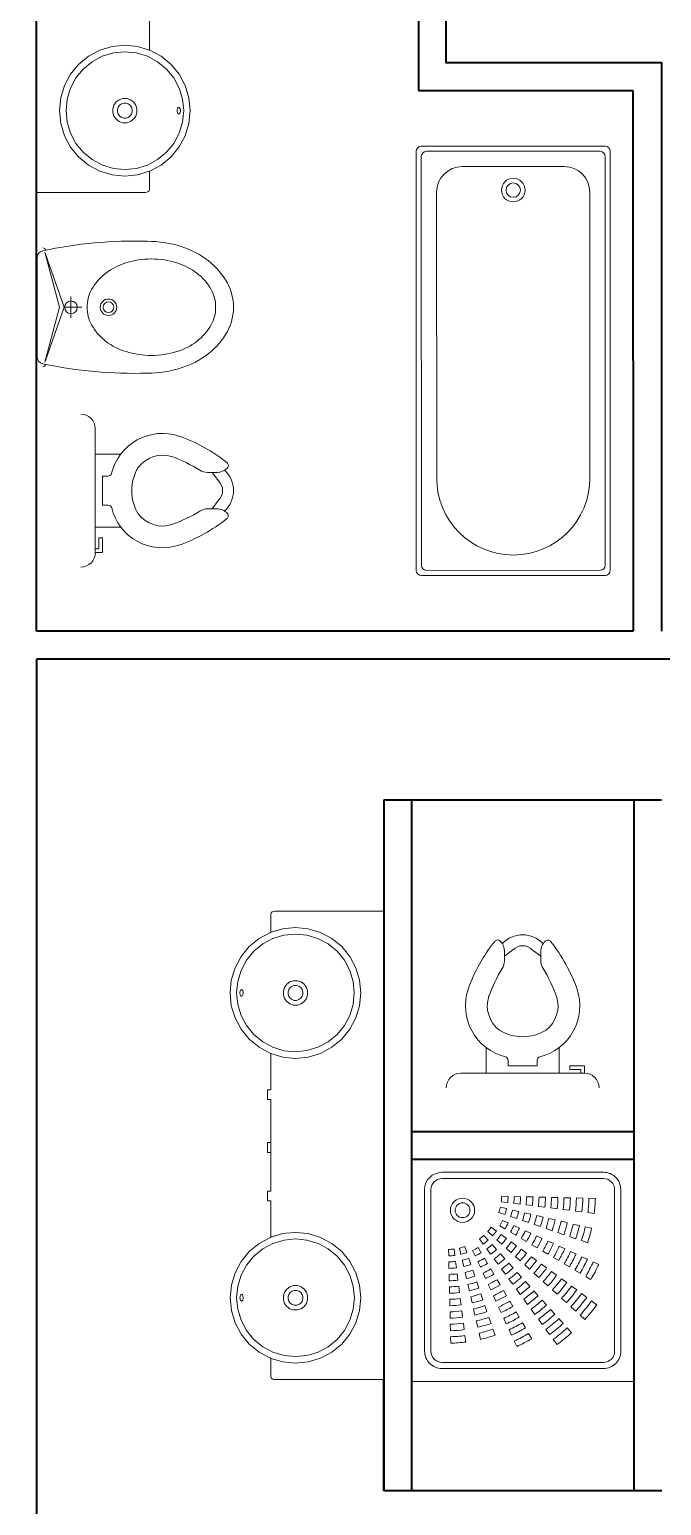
# Model space of a CAD drawing. Header units: inches. Extents: x -422522 to 22891, y -2973 to 414515.
# Drawn here: x 21604 to 21831, y 4449 to 4980 of the extents above; entities that cross this region are included whole.
import ezdxf

# ---------------------------------------------------------------- set-up
doc = ezdxf.new("R2010")
doc.units = ezdxf.units.IN
doc.header["$MEASUREMENT"] = 0
doc.layers.get('0').update_dxf_attribs({"lineweight": 40})
doc.layers.add('ARREDAMENTO', color=8, linetype='Continuous', lineweight=13)
doc.layers.add('ARREDI_attrezzature_furniture', color=175, linetype='Continuous', lineweight=9)
doc.layers.add('PAVIMENTAZIONE', color=251, linetype='Continuous')
doc.styles.add('ARCH', font='txt')
doc.styles.get("Standard").update_dxf_attribs({"font": 'Arial.ttf'})

# ---------------------------------------------------------------- blocks, each defined once
blk = doc.blocks.new('15PTOI06')
for p, q in [((8, 8.5), (8, -8.5)), ((11.5, 5), (8, 5)), ((23.431562, 2.5), (24.727861, 2.5)), ((24.931034, 1.327586), (24.062054, 2.5)), ((9, 2), (9.765178, 2)), ((9, -2), (9, 2)), ((9.765178, -2), (9, -2)), ((24.931034, -1.327586), (24.062054, -2.5)), ((23.431562, -2.5), (24.690476, -2.5)), ((11.5, -5), (8, -5)), ((8.5, -8), (8, -8)), ((9, -6.5), (8.5, -6.5)), ((8.5, -6.5), (8.5, -8)), ((9, -8.5), (9, -6.5)), ((8, -8.5), (9, -8.5))]:
    blk.add_line(p, q)
for centre, radius, start, end in [((6, 8.5), 2, 0, 90), ((17.25, 0.65), 7.210062, 71.816347, 166.116636), ((12, -13.75), 22.534695, 51.265418, 70.559965), ((17.25, 0.65), 4.210062, 71.816347, 142.891702), ((12, -13.75), 19.534695, 57.937508, 70.559965), ((9.765178, 2.5), 0.5, 270, 346.116636), ((19.118098, 0), 6.118098, 147.797266, 212.202734), ((23.431562, 4.5), 2, 237.937508, 270), ((24.727861, 4.5), 2, 270, 314.939898), ((23.166667, 0), 3.833333, 313.602819, 46.397181), ((25.787408, 3.438228), 0.5, 314.939898, 51.265418), ((23.666667, 0), 1.833333, 313.602819, 46.397181), ((9.765178, -2.5), 0.5, 13.883364, 90), ((17.25, -0.65), 7.210062, 193.883364, 288.183653), ((17.25, -0.65), 4.210062, 217.108298, 288.183653), ((12, 13.75), 19.534695, 289.440035, 302.062492), ((12, 13.75), 22.534695, 289.440035, 308.665009), ((23.431562, -4.5), 2, 90, 122.062492), ((24.690476, -4.5), 2, 44.162471, 90), ((25.766527, -3.454957), 0.5, 308.665009, 44.162471), ((6, -8.5), 2, 270, 0)]:
    blk.add_arc(centre, radius, start, end)
at = {"style": 'ARCH'}
for tag, p, flags in [('ITEM', (0, -19.5), 3), ('ROOM_NUMBER', (0, -28.5), 1)]:
    blk.add_attdef(tag, p, '', height=6, dxfattribs=dict(at, flags=flags))

msp = doc.modelspace()

# ---------------------------------------------------------------- linework, layer by layer
for p, q in [((21743.57055, 5228.90522), (21743.63383, 4958.28621)), ((21753.57055, 5228.90686), (21753.44997, 4968.42983)), ((21753.36719, 4968.42987), (21831.09193, 4968.39389)), ((21831.08557, 4968.39389), (21831.10657, 4763.91957)), ((21743.63383, 4958.28621), (21820.82858, 4958.29887)), ((21820.82858, 4958.29887), (21820.84157, 4763.91789)), ((21606.2326, 4763.88269), (21606.22932, 4783.88269)), ((21820.84157, 4763.91789), (21606.2326, 4763.88269)), ((21606.23424, 4753.88269), (22206.23424, 4753.9811)), ((21606.29774, 4366.74871), (21606.23424, 4753.88269)), ((21731.11653, 4703.18167), (21831.11653, 4703.19808)), ((21731.11653, 4703.18167), (21731.15729, 4454.71109)), ((21741.11653, 4703.18331), (21741.15729, 4454.71273)), ((21821.11653, 4703.19644), (21821.15728, 4454.72585)), ((21731.13432, 4594.71109), (21731.15072, 4494.71109)), ((21741.13609, 4583.94802), (21821.13609, 4583.96114)), ((21741.13773, 4573.94802), (21821.13773, 4573.96114)), ((21731.15729, 4454.71109), (21731.15072, 4494.71109)), ((21831.15728, 4454.72749), (21731.15729, 4454.71109))]:
    msp.add_line(p, q)
msp.add_lwpolyline([(21606.22932, 4783.88269), (21606.1042, 5546.7487), (21901.08129, 5546.79708)])
at = {"layer": 'ARREDAMENTO'}
for p, q in [((21633.37246, 4974.15581), (21628.95872, 4972.81613)), ((21637.96275, 4974.60868), (21633.37246, 4974.15581)), ((21641.49221, 4974.26164), (21637.96275, 4974.60868)), ((21641.49221, 4974.26164), (21641.49221, 4974.26164)), ((21641.49221, 4974.26164), (21642.55318, 4974.15732)), ((21646.78656, 4972.8739), (21642.55318, 4974.15732)), ((21624.89116, 4970.64111), (21621.32607, 4967.71434)), ((21626.1987, 4968.68493), (21622.99012, 4966.05084)), ((21628.95872, 4972.81613), (21624.89116, 4970.64111)), ((21629.85951, 4970.64245), (21626.1987, 4968.68493)), ((21633.83187, 4971.84816), (21629.85951, 4970.64245)), ((21637.96313, 4972.25574), (21633.83187, 4971.84816)), ((21642.09452, 4971.84952), (21637.96313, 4972.25574)), ((21646.06728, 4970.6451), (21642.09452, 4971.84952)), ((21649.72873, 4968.68879), (21646.06728, 4970.6451)), ((21652.93818, 4966.05575), (21649.72873, 4968.68879)), ((21618.40047, 4964.1483), (21616.22679, 4960.08002)), ((21621.32607, 4967.71434), (21618.40047, 4964.1483)), ((21622.99012, 4966.05084), (21620.35708, 4962.8414)), ((21655.57227, 4962.84717), (21652.93818, 4966.05575)), ((21616.22679, 4960.08002), (21614.88855, 4955.66584)), ((21618.40077, 4959.17994), (21617.19636, 4955.20718)), ((21620.35708, 4962.8414), (21618.40077, 4959.17994)), ((21657.52978, 4959.18636), (21655.57227, 4962.84717)), ((21658.7355, 4955.214), (21657.52978, 4959.18636)), ((21614.88855, 4955.66584), (21614.43719, 4951.07541)), ((21617.19636, 4955.20718), (21616.79014, 4951.07579)), ((21634.03537, 4953.08152), (21633.60904, 4951.7687)), ((21634.84651, 4954.19834), (21634.03537, 4953.08152)), ((21635.96306, 4955.00985), (21634.84651, 4954.19834)), ((21636.05294, 4952.9923), (21635.55545, 4952.30732)), ((21637.27574, 4955.4366), (21635.96306, 4955.00985)), ((21636.73777, 4953.49002), (21636.05294, 4952.9923)), ((21637.54287, 4953.75177), (21636.73777, 4953.49002)), ((21638.65604, 4955.43683), (21637.27574, 4955.4366)), ((21638.38946, 4953.75191), (21637.54287, 4953.75177)), ((21639.19465, 4953.49043), (21638.38946, 4953.75191)), ((21639.96886, 4955.01051), (21638.65604, 4955.43683)), ((21639.87964, 4952.99293), (21639.19465, 4953.49043)), ((21640.37736, 4952.30811), (21639.87964, 4952.99293)), ((21641.08568, 4954.19937), (21639.96886, 4955.01051)), ((21641.89719, 4953.08281), (21641.08568, 4954.19937)), ((21642.32394, 4951.77013), (21641.89719, 4953.08281)), ((21659.14308, 4951.08274), (21658.7355, 4955.214)), ((21614.43719, 4951.07541), (21614.89006, 4946.48512)), ((21616.79014, 4951.07579), (21617.19771, 4946.94454)), ((21633.60904, 4951.7687), (21633.60927, 4950.3884)), ((21633.60927, 4950.3884), (21634.03602, 4949.07572)), ((21634.03602, 4949.07572), (21634.84753, 4947.95917)), ((21634.84753, 4947.95917), (21635.96435, 4947.14803)), ((21635.55545, 4952.30732), (21635.29397, 4951.50212)), ((21635.29397, 4951.50212), (21635.29411, 4950.65554)), ((21635.29411, 4950.65554), (21635.55585, 4949.85043)), ((21635.55585, 4949.85043), (21636.05357, 4949.16561)), ((21636.05357, 4949.16561), (21636.73856, 4948.66811)), ((21636.73856, 4948.66811), (21637.54375, 4948.40663)), ((21637.54375, 4948.40663), (21638.39034, 4948.40677)), ((21638.39034, 4948.40677), (21639.19545, 4948.66851)), ((21639.19545, 4948.66851), (21639.88027, 4949.16623)), ((21639.88027, 4949.16623), (21640.37777, 4949.85122)), ((21639.97015, 4947.14868), (21641.08671, 4947.96019)), ((21640.6391, 4951.503), (21640.37736, 4952.30811)), ((21640.37777, 4949.85122), (21640.63924, 4950.65641)), ((21640.63924, 4950.65641), (21640.6391, 4951.503)), ((21641.08671, 4947.96019), (21641.89785, 4949.07701)), ((21641.89785, 4949.07701), (21642.32417, 4950.38983)), ((21642.32417, 4950.38983), (21642.32394, 4951.77013)), ((21656.81934, 4951.4488), (21656.79013, 4951.08235)), ((21656.81946, 4950.71592), (21656.79013, 4951.08235)), ((21656.87957, 4951.70629), (21656.81934, 4951.4488)), ((21656.87977, 4950.45845), (21656.81946, 4950.71592)), ((21656.96062, 4951.91093), (21656.87957, 4951.70629)), ((21656.9609, 4950.25384), (21656.87977, 4950.45845)), ((21657.07193, 4952.08683), (21656.96062, 4951.91093)), ((21657.07226, 4950.07797), (21656.9609, 4950.25384)), ((21657.20594, 4952.20733), (21657.07193, 4952.08683)), ((21657.20631, 4949.95752), (21657.07226, 4950.07797)), ((21657.37818, 4952.25892), (21657.20594, 4952.20733)), ((21657.37856, 4949.90598), (21657.20631, 4949.95752)), ((21657.37818, 4952.25892), (21657.55043, 4952.20739)), ((21657.37856, 4949.90598), (21657.5508, 4949.95757)), ((21657.55043, 4952.20739), (21657.68448, 4952.08693)), ((21657.5508, 4949.95757), (21657.68481, 4950.07807)), ((21657.68448, 4952.08693), (21657.79584, 4951.91107)), ((21657.68481, 4950.07807), (21657.79612, 4950.25397)), ((21657.79584, 4951.91107), (21657.87697, 4951.70646)), ((21657.79612, 4950.25397), (21657.87717, 4950.45861)), ((21657.87697, 4951.70646), (21657.93728, 4951.44899)), ((21657.87717, 4950.45861), (21657.9374, 4950.7161)), ((21657.93728, 4951.44899), (21657.96661, 4951.08255)), ((21657.9374, 4950.7161), (21657.96661, 4951.08255)), ((21658.73685, 4946.95135), (21659.14308, 4951.08274)), ((21614.89006, 4946.48512), (21616.22974, 4942.07139)), ((21617.19771, 4946.94454), (21618.40343, 4942.97217)), ((21618.40343, 4942.97217), (21620.36094, 4939.31136)), ((21635.96435, 4947.14803), (21637.27717, 4946.72171)), ((21637.27717, 4946.72171), (21638.65747, 4946.72193)), ((21638.65747, 4946.72193), (21639.97015, 4947.14868)), ((21655.57613, 4939.31714), (21657.53244, 4942.97859)), ((21657.53244, 4942.97859), (21658.73685, 4946.95135)), ((21616.22974, 4942.07139), (21618.40476, 4938.00382)), ((21618.40476, 4938.00382), (21621.33153, 4934.43873)), ((21620.36094, 4939.31136), (21622.99504, 4936.10279)), ((21652.94309, 4936.1077), (21655.57613, 4939.31714)), ((21621.33153, 4934.43873), (21624.89757, 4931.51313)), ((21622.99504, 4936.10279), (21626.20448, 4933.46975)), ((21626.20448, 4933.46975), (21629.86593, 4931.51343)), ((21646.0737, 4931.51609), (21649.73451, 4933.47361)), ((21649.73451, 4933.47361), (21652.94309, 4936.1077)), ((21624.89757, 4931.51313), (21628.96586, 4929.33945)), ((21628.96586, 4929.33945), (21633.38003, 4928.00121)), ((21629.86593, 4931.51343), (21633.83869, 4930.30902)), ((21633.38003, 4928.00121), (21637.97046, 4927.54986)), ((21633.83869, 4930.30902), (21637.97008, 4929.9028)), ((21637.97008, 4929.9028), (21642.10134, 4930.31037)), ((21637.97046, 4927.54986), (21641.49982, 4927.89805)), ((21642.56075, 4928.00272), (21641.49982, 4927.89805)), ((21642.10134, 4930.31037), (21646.0737, 4931.51609)), ((21646.79371, 4929.28753), (21642.56075, 4928.00272)), ((21609.16673, 4900.16991), (21614.49438, 4880.37078)), ((21616.13675, 4880.37105), (21609.34165, 4899.83565)), ((21618.57961, 4880.37145), (21618.57898, 4884.22859)), ((21609.17323, 4860.56978), (21614.49438, 4880.37078)), ((21609.34803, 4860.90409), (21616.13675, 4880.37105)), ((21618.57961, 4880.37145), (21616.13675, 4880.37105)), ((21618.57961, 4880.37145), (21622.43675, 4880.37208)), ((21618.57961, 4880.37145), (21618.58024, 4876.51431)), ((21690.64191, 4662.5541), (21690.53502, 4662.16016)), ((21690.53502, 4662.16016), (21690.53611, 4655.55643)), ((21690.94266, 4662.88131), (21690.64191, 4662.5541)), ((21691.41053, 4663.10172), (21690.94266, 4662.88131)), ((21691.94528, 4663.17525), (21691.41053, 4663.10172)), ((21731.12309, 4663.18167), (21691.94528, 4663.17525)), ((21690.35533, 4655.50156), (21686.28776, 4653.32655)), ((21690.53611, 4655.55643), (21690.35533, 4655.50156)), ((21690.53611, 4655.55643), (21694.76906, 4656.84125)), ((21694.76906, 4656.84125), (21695.83, 4656.94592)), ((21699.35935, 4657.29411), (21695.83, 4656.94592)), ((21703.94979, 4656.84275), (21699.35935, 4657.29411)), ((21708.36396, 4655.50452), (21703.94979, 4656.84275)), ((21712.43224, 4653.33083), (21708.36396, 4655.50452)), ((21682.72268, 4650.39978), (21679.79708, 4646.83373)), ((21686.28776, 4653.32655), (21682.72268, 4650.39978)), ((21687.59531, 4651.37036), (21684.38673, 4648.73627)), ((21691.25612, 4653.32788), (21687.59531, 4651.37036)), ((21695.22848, 4654.53359), (21691.25612, 4653.32788)), ((21699.35974, 4654.94117), (21695.22848, 4654.53359)), ((21703.49113, 4654.53495), (21699.35974, 4654.94117)), ((21707.46389, 4653.33054), (21703.49113, 4654.53495)), ((21711.12534, 4651.37422), (21707.46389, 4653.33054)), ((21714.33478, 4648.74118), (21711.12534, 4651.37422)), ((21715.99829, 4650.40523), (21712.43224, 4653.33083)), ((21718.92506, 4646.84015), (21715.99829, 4650.40523)), ((21679.79708, 4646.83373), (21677.62339, 4642.76545)), ((21681.75369, 4645.52683), (21679.79737, 4641.86537)), ((21684.38673, 4648.73627), (21681.75369, 4645.52683)), ((21716.96887, 4645.5326), (21714.33478, 4648.74118)), ((21718.92639, 4641.87179), (21716.96887, 4645.5326)), ((21721.10008, 4642.77258), (21718.92506, 4646.84015)), ((21677.62339, 4642.76545), (21676.28516, 4638.35127)), ((21679.79737, 4641.86537), (21678.59296, 4637.89262)), ((21720.1321, 4637.89943), (21718.92639, 4641.87179)), ((21722.43976, 4638.35884), (21721.10008, 4642.77258)), ((21676.28516, 4638.35127), (21675.8338, 4633.76084)), ((21678.59296, 4637.89262), (21678.18674, 4633.76123)), ((21679.45264, 4634.38536), (21679.39241, 4634.12787)), ((21679.5337, 4634.58999), (21679.45264, 4634.38536)), ((21679.64501, 4634.76589), (21679.5337, 4634.58999)), ((21679.77902, 4634.88639), (21679.64501, 4634.76589)), ((21679.95125, 4634.93799), (21679.77902, 4634.88639)), ((21679.95125, 4634.93799), (21680.1235, 4634.88645)), ((21680.1235, 4634.88645), (21680.25755, 4634.76599)), ((21680.25755, 4634.76599), (21680.36892, 4634.59013)), ((21680.36892, 4634.59013), (21680.45004, 4634.38552)), ((21680.45004, 4634.38552), (21680.51036, 4634.12805)), ((21695.43197, 4635.76695), (21695.00565, 4634.45414)), ((21695.00565, 4634.45414), (21695.00588, 4633.07383)), ((21696.24311, 4636.88378), (21695.43197, 4635.76695)), ((21697.35967, 4637.69528), (21696.24311, 4636.88378)), ((21696.95205, 4634.99275), (21696.69057, 4634.18755)), ((21697.44955, 4635.67773), (21696.95205, 4634.99275)), ((21698.67234, 4638.12203), (21697.35967, 4637.69528)), ((21698.13437, 4636.17546), (21697.44955, 4635.67773)), ((21698.93948, 4636.4372), (21698.13437, 4636.17546)), ((21700.05265, 4638.12226), (21698.67234, 4638.12203)), ((21699.78607, 4636.43734), (21698.93948, 4636.4372)), ((21700.59126, 4636.17586), (21699.78607, 4636.43734)), ((21701.36546, 4637.69594), (21700.05265, 4638.12226)), ((21701.27624, 4635.67836), (21700.59126, 4636.17586)), ((21701.77397, 4634.99354), (21701.27624, 4635.67836)), ((21702.48229, 4636.8848), (21701.36546, 4637.69594)), ((21702.03571, 4634.18843), (21701.77397, 4634.99354)), ((21703.29379, 4635.76824), (21702.48229, 4636.8848)), ((21703.72055, 4634.45557), (21703.29379, 4635.76824)), ((21703.72077, 4633.07526), (21703.72055, 4634.45557)), ((21720.53968, 4633.76817), (21720.1321, 4637.89943)), ((21722.89262, 4633.76856), (21722.43976, 4638.35884)), ((21675.8338, 4633.76084), (21676.28666, 4629.17055)), ((21676.28666, 4629.17055), (21677.62635, 4624.75682)), ((21678.18674, 4633.76123), (21678.59432, 4629.62997)), ((21678.59432, 4629.62997), (21679.80003, 4625.65761)), ((21679.39241, 4634.12787), (21679.36321, 4633.76142)), ((21679.39253, 4633.39498), (21679.36321, 4633.76142)), ((21679.45285, 4633.13751), (21679.39253, 4633.39498)), ((21679.53397, 4632.9329), (21679.45285, 4633.13751)), ((21679.64534, 4632.75704), (21679.53397, 4632.9329)), ((21679.77939, 4632.63658), (21679.64534, 4632.75704)), ((21679.95164, 4632.58504), (21679.77939, 4632.63658)), ((21679.95164, 4632.58504), (21680.12387, 4632.63664)), ((21680.12387, 4632.63664), (21680.25788, 4632.75714)), ((21680.25788, 4632.75714), (21680.36919, 4632.93304)), ((21680.36919, 4632.93304), (21680.45025, 4633.13767)), ((21680.45025, 4633.13767), (21680.51048, 4633.39516)), ((21680.51036, 4634.12805), (21680.53968, 4633.76161)), ((21680.51048, 4633.39516), (21680.53968, 4633.76161)), ((21695.00588, 4633.07383), (21695.43263, 4631.76116)), ((21695.43263, 4631.76116), (21696.24413, 4630.6446)), ((21696.24413, 4630.6446), (21697.36096, 4629.83346)), ((21696.69057, 4634.18755), (21696.69071, 4633.34097)), ((21696.69071, 4633.34097), (21696.95245, 4632.53586)), ((21696.95245, 4632.53586), (21697.45018, 4631.85104)), ((21697.36096, 4629.83346), (21698.67377, 4629.40714)), ((21697.45018, 4631.85104), (21698.13516, 4631.35354)), ((21698.13516, 4631.35354), (21698.94036, 4631.09206)), ((21698.67377, 4629.40714), (21700.05408, 4629.40736)), ((21698.94036, 4631.09206), (21699.78694, 4631.0922)), ((21699.78694, 4631.0922), (21700.59205, 4631.35394)), ((21700.05408, 4629.40736), (21701.36675, 4629.83412)), ((21700.59205, 4631.35394), (21701.27687, 4631.85167)), ((21701.27687, 4631.85167), (21701.77437, 4632.53665)), ((21701.36675, 4629.83412), (21702.48331, 4630.64562)), ((21701.77437, 4632.53665), (21702.03585, 4633.34184)), ((21702.03585, 4633.34184), (21702.03571, 4634.18843)), ((21702.48331, 4630.64562), (21703.29445, 4631.76244)), ((21703.29445, 4631.76244), (21703.72077, 4633.07526)), ((21718.92905, 4625.66402), (21720.13346, 4629.63678)), ((21720.13346, 4629.63678), (21720.53968, 4633.76817)), ((21721.10303, 4624.76395), (21722.44126, 4629.17812)), ((21722.44126, 4629.17812), (21722.89262, 4633.76856)), ((21677.62635, 4624.75682), (21679.80136, 4620.68925)), ((21679.80003, 4625.65761), (21681.75755, 4621.99679)), ((21716.97273, 4622.00257), (21718.92905, 4625.66402)), ((21718.92935, 4620.69567), (21721.10303, 4624.76395)), ((21679.80136, 4620.68925), (21682.72813, 4617.12416)), ((21681.75755, 4621.99679), (21684.39164, 4618.78822)), ((21684.39164, 4618.78822), (21687.60108, 4616.15518)), ((21711.13112, 4616.15904), (21714.33969, 4618.79313)), ((21714.33969, 4618.79313), (21716.97273, 4622.00257)), ((21716.00375, 4617.12962), (21718.92935, 4620.69567)), ((21682.72813, 4617.12416), (21686.29418, 4614.19856)), ((21686.29418, 4614.19856), (21690.36246, 4612.02488)), ((21687.60108, 4616.15518), (21691.26254, 4614.19886)), ((21691.26254, 4614.19886), (21695.23529, 4612.99445)), ((21703.49794, 4612.99581), (21707.4703, 4614.20152)), ((21707.4703, 4614.20152), (21711.13112, 4616.15904)), ((21708.37109, 4612.02783), (21712.43866, 4614.20285)), ((21712.43866, 4614.20285), (21716.00375, 4617.12962)), ((21690.36246, 4612.02488), (21690.54326, 4611.97007)), ((21690.54326, 4611.97007), (21694.77664, 4610.68665)), ((21690.54326, 4611.97007), (21690.54539, 4598.93515)), ((21695.8376, 4610.58233), (21694.77664, 4610.68665)), ((21695.23529, 4612.99445), (21699.36668, 4612.58823)), ((21695.8376, 4610.58233), (21699.36707, 4610.23529)), ((21695.8376, 4610.58233), (21695.8376, 4610.58233)), ((21699.36668, 4612.58823), (21703.49794, 4612.99581)), ((21699.36707, 4610.23529), (21703.95736, 4610.68815)), ((21703.95736, 4610.68815), (21708.37109, 4612.02783)), ((21690.54539, 4598.93515), (21689.24776, 4598.93494)), ((21689.24776, 4598.93494), (21689.24834, 4595.40552)), ((21689.24834, 4595.40552), (21690.54597, 4595.40574)), ((21690.54597, 4595.40574), (21690.54614, 4594.40349)), ((21690.5477, 4584.87407), (21690.54614, 4594.40349)), ((21690.54672, 4590.87407), (21690.54907, 4576.53478)), ((21690.55063, 4567.00537), (21690.54828, 4581.34466)), ((21690.54851, 4579.95836), (21689.25088, 4579.95815)), ((21689.25088, 4579.95815), (21689.25145, 4576.42874)), ((21689.25145, 4576.42874), (21690.54909, 4576.42895)), ((21690.54965, 4573.00537), (21690.55121, 4563.47596)), ((21741.13773, 4573.94802), (21741.15085, 4493.94802)), ((21821.15085, 4493.96114), (21821.13773, 4573.96114)), ((21810.20517, 4569.24824), (21752.07183, 4569.2387)), ((21810.20553, 4567.02602), (21752.0722, 4567.01648)), ((21689.25374, 4562.4735), (21690.55137, 4562.47371)), ((21689.25432, 4558.94409), (21689.25374, 4562.4735)), ((21690.55137, 4562.47371), (21690.55121, 4563.47596)), ((21745.85063, 4563.01546), (21745.86017, 4504.88213)), ((21748.07285, 4563.01582), (21748.08239, 4504.88249)), ((21814.21572, 4504.89334), (21814.20619, 4563.02667)), ((21816.43794, 4504.8937), (21816.42841, 4563.02704)), ((21690.55195, 4558.9443), (21689.25432, 4558.94409)), ((21690.55409, 4545.90938), (21690.55195, 4558.9443)), ((21686.30575, 4543.67949), (21690.37331, 4545.85451)), ((21690.37331, 4545.85451), (21690.55409, 4545.90938)), ((21690.55409, 4545.90938), (21694.78705, 4547.19419)), ((21691.2741, 4543.68082), (21695.24646, 4544.88653)), ((21695.84798, 4547.29886), (21694.78705, 4547.19419)), ((21695.24646, 4544.88653), (21699.37772, 4545.29411)), ((21695.84798, 4547.29886), (21699.37734, 4547.64705)), ((21695.84798, 4547.29886), (21695.84798, 4547.29886)), ((21699.37734, 4547.64705), (21703.96777, 4547.1957)), ((21699.37772, 4545.29411), (21703.50911, 4544.88789)), ((21703.50911, 4544.88789), (21707.48187, 4543.68348)), ((21703.96777, 4547.1957), (21708.38195, 4545.85746)), ((21708.38195, 4545.85746), (21712.45023, 4543.68378)), ((21679.81506, 4537.18667), (21682.74066, 4540.75272)), ((21681.77167, 4535.87977), (21684.40471, 4539.08921)), ((21682.74066, 4540.75272), (21686.30575, 4543.67949)), ((21684.40471, 4539.08921), (21687.61329, 4541.7233)), ((21687.61329, 4541.7233), (21691.2741, 4543.68082)), ((21707.48187, 4543.68348), (21711.14332, 4541.72716)), ((21711.14332, 4541.72716), (21714.35276, 4539.09412)), ((21712.45023, 4543.68378), (21716.01627, 4540.75818)), ((21714.35276, 4539.09412), (21716.98686, 4535.88555)), ((21716.01627, 4540.75818), (21718.94304, 4537.19309)), ((21677.64138, 4533.11839), (21679.81506, 4537.18667)), ((21679.81536, 4532.21832), (21681.77167, 4535.87977)), ((21716.98686, 4535.88555), (21718.94437, 4532.22474)), ((21718.94304, 4537.19309), (21721.11806, 4533.12552)), ((21675.85178, 4524.11378), (21676.30314, 4528.70422)), ((21676.30314, 4528.70422), (21677.64138, 4533.11839)), ((21678.20472, 4524.11417), (21678.61095, 4528.24556)), ((21678.61095, 4528.24556), (21679.81536, 4532.21832)), ((21697.37765, 4528.04822), (21698.69033, 4528.47498)), ((21698.69033, 4528.47498), (21700.07063, 4528.4752)), ((21700.07063, 4528.4752), (21701.38345, 4528.04888)), ((21718.94437, 4532.22474), (21720.15009, 4528.25237)), ((21720.15009, 4528.25237), (21720.55767, 4524.12112)), ((21721.11806, 4533.12552), (21722.45774, 4528.71179)), ((21722.45774, 4528.71179), (21722.91061, 4524.1215)), ((21676.30465, 4519.5235), (21675.85178, 4524.11378)), ((21678.6123, 4519.98291), (21678.20472, 4524.11417)), ((21679.4104, 4524.48081), (21679.3812, 4524.11436)), ((21679.41052, 4523.74792), (21679.3812, 4524.11436)), ((21679.47063, 4524.7383), (21679.4104, 4524.48081)), ((21679.47083, 4523.49045), (21679.41052, 4523.74792)), ((21679.55168, 4524.94294), (21679.47063, 4524.7383)), ((21679.55196, 4523.28584), (21679.47083, 4523.49045)), ((21679.663, 4525.11884), (21679.55168, 4524.94294)), ((21679.66333, 4523.10998), (21679.55196, 4523.28584)), ((21679.797, 4525.23934), (21679.663, 4525.11884)), ((21679.79737, 4522.98952), (21679.66333, 4523.10998)), ((21679.96924, 4525.29093), (21679.797, 4525.23934)), ((21679.96962, 4522.93799), (21679.79737, 4522.98952)), ((21679.96924, 4525.29093), (21680.14149, 4525.23939)), ((21679.96962, 4522.93799), (21680.14186, 4522.98958)), ((21680.14149, 4525.23939), (21680.27554, 4525.11894)), ((21680.14186, 4522.98958), (21680.27587, 4523.11008)), ((21680.27554, 4525.11894), (21680.38691, 4524.94307)), ((21680.27587, 4523.11008), (21680.38718, 4523.28598)), ((21680.38691, 4524.94307), (21680.46803, 4524.73846)), ((21680.38718, 4523.28598), (21680.46823, 4523.49062)), ((21680.46803, 4524.73846), (21680.52834, 4524.48099)), ((21680.46823, 4523.49062), (21680.52846, 4523.74811)), ((21680.52834, 4524.48099), (21680.55767, 4524.11455)), ((21680.52846, 4523.74811), (21680.55767, 4524.11455)), ((21695.02363, 4524.80708), (21695.44996, 4526.1199)), ((21695.02386, 4523.42678), (21695.02363, 4524.80708)), ((21695.45061, 4522.1141), (21695.02386, 4523.42678)), ((21695.44996, 4526.1199), (21696.26109, 4527.23672)), ((21696.26109, 4527.23672), (21697.37765, 4528.04822)), ((21696.70856, 4524.5405), (21696.97003, 4525.34569)), ((21696.7087, 4523.69391), (21696.70856, 4524.5405)), ((21696.97044, 4522.8888), (21696.7087, 4523.69391)), ((21696.97003, 4525.34569), (21697.46753, 4526.03068)), ((21697.46816, 4522.20398), (21696.97044, 4522.8888)), ((21697.46753, 4526.03068), (21698.15235, 4526.5284)), ((21698.15235, 4526.5284), (21698.95746, 4526.79014)), ((21698.95746, 4526.79014), (21699.80405, 4526.79028)), ((21699.80405, 4526.79028), (21700.60924, 4526.5288)), ((21700.60924, 4526.5288), (21701.29423, 4526.0313)), ((21701.29423, 4526.0313), (21701.79195, 4525.34648)), ((21701.79236, 4522.88959), (21701.29486, 4522.20461)), ((21701.38345, 4528.04888), (21702.50027, 4527.23774)), ((21701.79195, 4525.34648), (21702.05369, 4524.54137)), ((21702.05383, 4523.69479), (21701.79236, 4522.88959)), ((21702.05369, 4524.54137), (21702.05383, 4523.69479)), ((21702.50027, 4527.23774), (21703.31178, 4526.12119)), ((21703.31178, 4526.12119), (21703.73853, 4524.80851)), ((21703.73876, 4523.4282), (21703.31243, 4522.11539)), ((21703.73853, 4524.80851), (21703.73876, 4523.4282)), ((21720.55767, 4524.12112), (21720.15144, 4519.98972)), ((21722.91061, 4524.1215), (21722.45925, 4519.53107)), ((21677.64433, 4515.10976), (21676.30465, 4519.5235)), ((21679.81802, 4516.01055), (21678.6123, 4519.98291)), ((21696.26212, 4520.99754), (21695.45061, 4522.1141)), ((21697.37894, 4520.1864), (21696.26212, 4520.99754)), ((21698.69176, 4519.76008), (21697.37894, 4520.1864)), ((21698.15315, 4521.70648), (21697.46816, 4522.20398)), ((21698.95834, 4521.445), (21698.15315, 4521.70648)), ((21700.07206, 4519.76031), (21698.69176, 4519.76008)), ((21699.80493, 4521.44514), (21698.95834, 4521.445)), ((21700.61004, 4521.70688), (21699.80493, 4521.44514)), ((21701.38474, 4520.18706), (21700.07206, 4519.76031)), ((21701.29486, 4522.20461), (21700.61004, 4521.70688)), ((21702.5013, 4520.99856), (21701.38474, 4520.18706)), ((21703.31243, 4522.11539), (21702.5013, 4520.99856)), ((21720.15144, 4519.98972), (21718.94703, 4516.01697)), ((21722.45925, 4519.53107), (21721.12101, 4515.11689)), ((21679.81935, 4511.04219), (21677.64433, 4515.10976)), ((21681.77553, 4512.34974), (21679.81802, 4516.01055)), ((21684.40963, 4509.14116), (21681.77553, 4512.34974)), ((21716.99072, 4512.35551), (21714.35768, 4509.14607)), ((21718.94703, 4516.01697), (21716.99072, 4512.35551)), ((21721.12101, 4515.11689), (21718.94733, 4511.04861)), ((21682.74612, 4507.47711), (21679.81935, 4511.04219)), ((21686.31216, 4504.55151), (21682.74612, 4507.47711)), ((21687.61907, 4506.50812), (21684.40963, 4509.14116)), ((21714.35768, 4509.14607), (21711.1491, 4506.51198)), ((21716.02173, 4507.48256), (21712.45664, 4504.5558)), ((21718.94733, 4511.04861), (21716.02173, 4507.48256)), ((21690.38044, 4502.37782), (21686.31216, 4504.55151)), ((21691.28052, 4504.55181), (21687.61907, 4506.50812)), ((21690.56124, 4502.32301), (21690.38044, 4502.37782)), ((21690.56124, 4502.32301), (21694.79462, 4501.03959)), ((21690.56232, 4495.71929), (21690.56124, 4502.32301)), ((21695.25328, 4503.34739), (21691.28052, 4504.55181)), ((21699.38467, 4502.94117), (21695.25328, 4503.34739)), ((21703.51593, 4503.34875), (21699.38467, 4502.94117)), ((21707.48829, 4504.55446), (21703.51593, 4503.34875)), ((21708.38908, 4502.38078), (21703.97534, 4501.04109)), ((21711.1491, 4506.51198), (21707.48829, 4504.55446)), ((21712.45664, 4504.5558), (21708.38908, 4502.38078)), ((21694.79462, 4501.03959), (21695.85559, 4500.93527)), ((21699.38505, 4500.58823), (21695.85559, 4500.93527)), ((21703.97534, 4501.04109), (21699.38505, 4500.58823)), ((21752.08305, 4500.88315), (21810.21638, 4500.89268)), ((21752.08341, 4498.66093), (21810.21674, 4498.67046)), ((21690.66934, 4495.32538), (21690.56232, 4495.71929)), ((21690.97019, 4494.99827), (21690.66934, 4495.32538)), ((21691.43814, 4494.77802), (21690.97019, 4494.99827)), ((21691.97291, 4494.70466), (21691.43814, 4494.77802)), ((21731.15072, 4494.71109), (21691.97291, 4494.70466)), ((21741.15085, 4493.94802), (21821.15085, 4493.96114))]:
    msp.add_line(p, q, dxfattribs=at)
msp.add_lwpolyline([(21606.19032, 5021.66229), (21606.20672, 4921.66229), (21645.38454, 4921.66872), (21645.91928, 4921.74225), (21646.38716, 4921.96266), (21646.68791, 4922.28986), (21646.79479, 4922.68381), (21646.79371, 4929.28753), (21646.97449, 4929.3424), (21651.04206, 4931.51742), (21654.60714, 4934.44419), (21657.53274, 4938.01024), (21659.70642, 4942.07852), (21661.04466, 4946.49269), (21661.49602, 4951.08313), (21661.04315, 4955.67341), (21659.70347, 4960.08715), (21657.52845, 4964.15472), (21654.60168, 4967.7198), (21651.03564, 4970.6454), (21646.96736, 4972.81909), (21646.78656, 4972.8739), (21646.78442, 4985.90882)], dxfattribs=at)
for points in [[(21742.81619, 4936.44822), (21742.84091, 4785.74296, 0.414213562), (21744.67908, 4783.9054), (21810.84236, 4783.91625, 0.414213562), (21812.67993, 4785.75442), (21812.65521, 4936.45967, 0.414213562), (21810.81704, 4938.29724), (21744.65376, 4938.28639, 0.414213562)], [(21744.65436, 4934.61065), (21744.67848, 4787.58113, 0.414213562), (21746.51665, 4785.74357), (21809.00419, 4785.75382, 0.414213562), (21810.84176, 4787.59199), (21810.81764, 4934.6215, 0.414213562), (21808.97947, 4936.45907), (21746.49193, 4936.44882, 0.414213562)], [(21805.32303, 4818.83485), (21805.30614, 4921.75551, 0.414213562), (21796.11529, 4930.94335), (21759.35791, 4930.93732, 0.414213562), (21750.17008, 4921.74647), (21750.18696, 4818.82581, 1)], [(21606.36824, 4862.57812), (21606.36241, 4898.16078, -0.353669), (21608.39484, 4900.67545, -0.060433), (21646.01903, 4904.08915, -0.07695), (21658.24212, 4902.19884, -0.086815), (21667.98056, 4897.12611, -0.105749), (21674.86161, 4889.0662, -0.125559), (21677.07961, 4880.38105, -0.125559), (21674.86446, 4871.69517, -0.105749), (21667.98606, 4863.633, -0.086815), (21658.24927, 4858.55694, -0.07695), (21646.02681, 4856.66263, -0.060433), (21608.4015, 4860.06398, -0.353669)], [(21647.51103, 4863.01905, 0.075445), (21656.63539, 4864.40514, 0.085783), (21663.87464, 4868.10545, 0.10607), (21669.01035, 4874.01107, 0.126822), (21670.65104, 4880.37999, 0.126822), (21669.00826, 4886.74838, 0.10607), (21663.87061, 4892.65218, 0.085783), (21656.63015, 4896.35012, 0.075445), (21647.50533, 4897.73334, 0.075445), (21638.3811, 4896.34713, 0.085783), (21631.14173, 4892.64681, 0.10607), (21626.00614, 4886.74133, 0.126822), (21624.36532, 4880.3724, 0.126822), (21626.00823, 4874.00401, 0.10607), (21631.14575, 4868.10008, 0.085783), (21638.38634, 4864.40214, 0.075445)], [(21775.74208, 4558.366, 0.025403807), (21775.90679, 4560.58572), (21773.59222, 4560.63959, -0.025403807), (21773.44491, 4558.65433)], [(21780.19112, 4557.80758, 0.025403807), (21780.38952, 4560.4814), (21778.07495, 4560.53526, -0.025403807), (21777.89395, 4558.09591)], [(21784.64016, 4557.24916, 0.025403807), (21784.87225, 4560.37707), (21782.55768, 4560.43094, -0.025403807), (21782.34298, 4557.53749)], [(21789.08919, 4556.69074, 0.025403807), (21789.35498, 4560.27275), (21787.04041, 4560.32661, -0.025403807), (21786.79202, 4556.97907)], [(21793.53823, 4556.13231, 0.025403807), (21793.83771, 4560.16842), (21791.52314, 4560.22229, -0.025403807), (21791.24106, 4556.42064)], [(21797.98727, 4555.57389, 0.025403807), (21798.32044, 4560.06409), (21796.00587, 4560.11796, -0.025403807), (21795.69009, 4555.86222)], [(21802.4363, 4555.01547, 0.025403807), (21802.80318, 4559.95977), (21800.4886, 4560.01363, -0.025403807), (21800.13913, 4555.3038)], [(21774.74386, 4554.0336, 0.025403807), (21775.3531, 4556.17442), (21773.09702, 4556.69424, -0.025403807), (21772.55213, 4554.77955)], [(21778.98869, 4552.58889, 0.025403807), (21779.72257, 4555.16767), (21777.46648, 4555.68749, -0.025403807), (21776.79696, 4553.33484)], [(21783.23352, 4551.14418, 0.025403807), (21784.09203, 4554.16091), (21781.83594, 4554.68073, -0.025403807), (21781.04179, 4551.89012)], [(21806.88534, 4554.45705, 0.025403807), (21807.28591, 4559.85544), (21804.97134, 4559.90931, -0.025403807), (21804.58817, 4554.74538)], [(21771.66835, 4548.13241), (21769.80147, 4549.50169, -0.025403807), (21768.54412, 4547.95831), (21770.2625, 4546.40676, 0.025403807)], [(21775.89229, 4551.06222), (21773.92065, 4551.9656, -0.025403807), (21772.89194, 4549.99175), (21774.76179, 4548.89307, 0.025403807)], [(21779.96871, 4549.19445), (21777.99707, 4550.09783, -0.025403807), (21776.75791, 4547.72019), (21778.62777, 4546.62151, 0.025403807)], [(21787.47835, 4549.69946, 0.025403807), (21788.46149, 4553.15415), (21786.2054, 4553.67397, -0.025403807), (21785.28662, 4550.44541)], [(21791.72318, 4548.25475, 0.025403807), (21792.83095, 4552.14739), (21790.57487, 4552.66721, -0.025403807), (21789.53144, 4549.0007)], [(21795.96801, 4546.81004, 0.025403807), (21797.20042, 4551.14064), (21794.94433, 4551.66046, -0.025403807), (21793.77627, 4547.55599)], [(21801.56988, 4550.13388), (21799.31379, 4550.6537, -0.025403807), (21798.0211, 4546.11128), (21800.21284, 4545.36533, 0.025403807)], [(21804.45767, 4543.92062, 0.025403807), (21805.93934, 4549.12712), (21803.68325, 4549.64694, -0.025403807), (21802.26593, 4544.66657)], [(21766.96373, 4543.42611), (21765.59379, 4545.29249, 0.025403807), (21767.13672, 4546.5504), (21768.68888, 4544.83258, -0.025403807)], [(21775.28401, 4545.48048), (21773.41714, 4546.84976, -0.025403807), (21771.87218, 4544.95335), (21773.59056, 4543.4018, 0.025403807)], [(21778.89968, 4542.82855), (21777.0328, 4544.19782, -0.025403807), (21775.20025, 4541.9484), (21776.91863, 4540.39685, 0.025403807)], [(21784.04513, 4547.32668), (21782.07349, 4548.23006, -0.025403807), (21780.62389, 4545.44863), (21782.49374, 4544.34994, 0.025403807)], [(21788.12155, 4545.45891), (21786.14991, 4546.3623, -0.025403807), (21784.48987, 4543.17707), (21786.35972, 4542.07838, 0.025403807)], [(21792.19797, 4543.59115), (21790.22633, 4544.49453, -0.025403807), (21788.35584, 4540.9055), (21790.2257, 4539.80682, 0.025403807)], [(21756.7316, 4539.34871, -0.025403807), (21754.51194, 4539.18321), (21754.45724, 4541.49776, 0.025403807), (21756.44245, 4541.64578)], [(21761.06365, 4540.34848, -0.025403807), (21758.92304, 4539.73848), (21758.40241, 4541.99438, 0.025403807), (21760.31691, 4542.53995)], [(21764.03544, 4539.20112), (21763.13135, 4541.17244, 0.025403807), (21765.10483, 4542.20185), (21766.20418, 4540.33239, -0.025403807)], [(21769.61695, 4539.81139), (21768.24701, 4541.67778, 0.025403807), (21770.14286, 4543.22341), (21771.69503, 4541.50559, -0.025403807)], [(21772.27018, 4536.19668), (21770.90024, 4538.06307, 0.025403807), (21773.14901, 4539.89642), (21774.70117, 4538.1786, -0.025403807)], [(21782.51534, 4540.17662), (21780.64846, 4541.54589, -0.025403807), (21778.52831, 4538.94344), (21780.24669, 4537.3919, 0.025403807)], [(21786.131, 4537.52469), (21784.26413, 4538.89396, -0.025403807), (21781.85638, 4535.93849), (21783.57476, 4534.38694, 0.025403807)], [(21796.27439, 4541.72338), (21794.30275, 4542.62676, -0.025403807), (21792.22182, 4538.63394), (21794.09167, 4537.53526, 0.025403807)], [(21800.35081, 4539.85561), (21798.37917, 4540.75899, -0.025403807), (21796.08779, 4536.36238), (21797.95765, 4535.26369, 0.025403807)], [(21804.42723, 4537.98784), (21802.45559, 4538.89123, -0.025403807), (21799.95377, 4534.09082), (21801.82362, 4532.99213, 0.025403807)], [(21757.29162, 4534.89988, -0.025403807), (21754.61787, 4534.70052), (21754.56317, 4537.01507, 0.025403807), (21757.00246, 4537.19695)], [(21762.50988, 4536.10417, -0.025403807), (21759.93136, 4535.36937), (21759.41073, 4537.62527, 0.025403807), (21761.76314, 4538.29564)], [(21763.95611, 4531.85986, -0.025403807), (21760.93968, 4531.00027), (21760.41906, 4533.25617, 0.025403807), (21763.20938, 4534.05133)], [(21765.90467, 4535.12537), (21765.00058, 4537.09669, 0.025403807), (21767.37777, 4538.33669), (21768.47713, 4536.46723, -0.025403807)], [(21767.77389, 4531.04962), (21766.8698, 4533.02094, 0.025403807), (21769.65072, 4534.47153), (21770.75008, 4532.60207, -0.025403807)], [(21774.92341, 4532.58197), (21773.55347, 4534.44835, 0.025403807), (21776.15515, 4536.56944), (21777.70732, 4534.85161, -0.025403807)], [(21789.74667, 4534.87275), (21787.87979, 4536.24203, -0.025403807), (21785.18444, 4532.93354), (21786.90282, 4531.38199, 0.025403807)], [(21793.36233, 4532.22082), (21791.49545, 4533.5901, -0.025403807), (21788.51251, 4529.92858), (21790.23089, 4528.37703, 0.025403807)], [(21808.50365, 4536.12008), (21806.53201, 4537.02346, -0.025403807), (21803.81974, 4531.81925), (21805.6896, 4530.72057, 0.025403807)], [(21757.85163, 4530.45104, -0.025403807), (21754.7238, 4530.21782), (21754.6691, 4532.53238, 0.025403807), (21757.56248, 4532.74811)], [(21758.41165, 4526.0022, -0.025403807), (21754.82973, 4525.73513), (21754.77504, 4528.04968, 0.025403807), (21758.12249, 4528.29927)], [(21765.40234, 4527.61555, -0.025403807), (21761.948, 4526.63117), (21761.42738, 4528.88707, 0.025403807), (21764.65561, 4529.80702)], [(21769.64312, 4526.97387), (21768.73903, 4528.94518, 0.025403807), (21771.92367, 4530.60637), (21773.02302, 4528.73691, -0.025403807)], [(21777.57663, 4528.96725), (21776.20669, 4530.83364, 0.025403807), (21779.1613, 4533.24245), (21780.71346, 4531.52462, -0.025403807)], [(21780.22986, 4525.35254), (21778.85992, 4527.21893, 0.025403807), (21782.16745, 4529.91546), (21783.71961, 4528.19763, -0.025403807)], [(21796.97799, 4529.56889), (21795.11112, 4530.93816, -0.025403807), (21791.84057, 4526.92363), (21793.55895, 4525.37208, 0.025403807)], [(21800.59366, 4526.91696), (21798.72678, 4528.28623, -0.025403807), (21795.16864, 4523.91867), (21796.88702, 4522.36713, 0.025403807)], [(21758.97166, 4521.55337, -0.025403807), (21754.93566, 4521.25244), (21754.88097, 4523.56699, 0.025403807), (21758.68251, 4523.85044)], [(21766.84857, 4523.37124, -0.025403807), (21762.95633, 4522.26207), (21762.4357, 4524.51797, 0.025403807), (21766.10184, 4525.5627)], [(21771.51235, 4522.89812), (21770.60826, 4524.86943, 0.025403807), (21774.19661, 4526.74121), (21775.29597, 4524.87174, -0.025403807)], [(21773.38157, 4518.82236), (21772.47749, 4520.79368, 0.025403807), (21776.46956, 4522.87604), (21777.56892, 4521.00658, -0.025403807)], [(21782.88309, 4521.73783), (21781.51315, 4523.60421, 0.025403807), (21785.17359, 4526.58847), (21786.72576, 4524.87065, -0.025403807)], [(21785.53631, 4518.12311), (21784.16637, 4519.9895, 0.025403807), (21788.17974, 4523.26148), (21789.7319, 4521.54366, -0.025403807)], [(21804.20932, 4524.26503), (21802.34244, 4525.6343, -0.025403807), (21798.4967, 4520.91372), (21800.21508, 4519.36217, 0.025403807)], [(21807.82498, 4521.61309), (21805.9581, 4522.98237, -0.025403807), (21801.82477, 4517.90877), (21803.54315, 4516.35722, 0.025403807)], [(21759.53167, 4517.10453, -0.025403807), (21755.04159, 4516.76974), (21754.9869, 4519.08429, 0.025403807), (21759.24252, 4519.4016)], [(21768.2948, 4519.12693, -0.025403807), (21763.96465, 4517.89297), (21763.44402, 4520.14887, 0.025403807), (21767.54807, 4521.31839)], [(21775.2508, 4514.74661), (21774.34671, 4516.71793, 0.025403807), (21778.74251, 4519.01088), (21779.84186, 4517.14142, -0.025403807)], [(21788.18954, 4514.5084), (21786.8196, 4516.37479, 0.025403807), (21791.18588, 4519.93449), (21792.73805, 4518.21667, -0.025403807)], [(21760.09169, 4512.65569, -0.025403807), (21755.14753, 4512.28705), (21755.09283, 4514.6016, 0.025403807), (21759.80254, 4514.95276)], [(21764.97297, 4513.52387), (21764.45234, 4515.77977, 0.025403807), (21768.9943, 4517.07408), (21769.74104, 4514.88261, -0.025403807)], [(21771.18727, 4510.6383, -0.025403807), (21765.98129, 4509.15476), (21765.46067, 4511.41066, 0.025403807), (21770.44053, 4512.82977)], [(21777.12003, 4510.67086), (21776.21594, 4512.64218, 0.025403807), (21781.01545, 4515.14572), (21782.11481, 4513.27626, -0.025403807)], [(21790.84277, 4510.89369), (21789.47283, 4512.76007, 0.025403807), (21794.19203, 4516.60751), (21795.74419, 4514.88968, -0.025403807)], [(21793.49599, 4507.27897), (21792.12605, 4509.14536, 0.025403807), (21797.19817, 4513.28052), (21798.75034, 4511.56269, -0.025403807)], [(21760.6517, 4508.20686, -0.025403807), (21755.25346, 4507.80436), (21755.19876, 4510.11891, 0.025403807), (21760.36255, 4510.50393)], [(21778.98926, 4506.59511), (21778.08517, 4508.56643, 0.025403807), (21783.2884, 4511.28056), (21784.38776, 4509.4111, -0.025403807)]]:
    msp.add_lwpolyline(points, format="xyb", close=True, dxfattribs=at)
for centre, radius in [((21777.73799, 4922.50046), 4.24123), ((21777.73799, 4922.50046), 2.59308), ((21618.57961, 4880.37145), 2.25), ((21632.07961, 4880.37367), 2.95714), ((21632.07961, 4880.37367), 1.92857), ((21759.49173, 4555.60005), 4.36212), ((21759.49173, 4555.60005), 2.66667)]:
    msp.add_circle(centre, radius, dxfattribs=at)
for centre, radius, start, end in [((21752.07285, 4563.01648), 6.22222, 90.0093998, 180.0091108), ((21752.07285, 4563.01648), 4, 90.0093998, 180.0091108), ((21810.20619, 4563.02602), 6.22222, 0.0093988, 90.0093998), ((21810.20619, 4563.02602), 4, 0.0093988, 90.0093998), ((21752.08239, 4504.88315), 6.22222, 180.0091108, 270.0093978), ((21752.08239, 4504.88315), 4, 180.0091108, 270.0093978), ((21810.21572, 4504.89268), 4, 270.0093978, 0.0093988), ((21810.21572, 4504.89268), 6.22222, 270.0093978, 0.0093988)]:
    msp.add_arc(centre, radius, start, end, dxfattribs=at)
at = {"layer": 'ARREDI_attrezzature_furniture'}
for centre, start, end in [((21608.22283, 4900.44672), 19.1781258, 78.4767308), ((21608.22942, 4860.29279), 281.5420648, 340.8406698)]:
    msp.add_arc(centre, 1.35548, start, end, dxfattribs=at)
at = {"layer": 'PAVIMENTAZIONE'}
for p, q in [((21756.39549, 4783.90732), (21756.39549, 4783.90732)), ((21756.62523, 4783.90736), (21756.62523, 4783.90736)), ((21770.40924, 4783.90962), (21770.40924, 4783.90962)), ((21770.63898, 4783.90966), (21770.63898, 4783.90966)), ((21784.42299, 4783.91192), (21784.42299, 4783.91192)), ((21784.65273, 4783.91195), (21784.65273, 4783.91195)), ((21798.43674, 4783.91421), (21798.43674, 4783.91421)), ((21798.66648, 4783.91425), (21798.66648, 4783.91425))]:
    msp.add_line(p, q, dxfattribs=at)

# ---------------------------------------------------------------- block references
at = {"layer": 'ARREDAMENTO', "xscale": 2.619047619047628, "yscale": 2.619047619047628, "zscale": 2.619047619047628}
for p, rotation in [((21606.37614, 4814.41148), 0.009397836389984917), ((21781.13609, 4583.95458), 90.0093978363899)]:
    msp.add_blockref('15PTOI06', p, dxfattribs=dict(at, rotation=rotation))

# ---------------------------------------------------------------- texts
at = {"layer": 'ARREDI_attrezzature_furniture', "flags": 9}
msp.add_attdef('COPYRIGHT', (21603.65436, 4880.369), 'Copyright progeSOFT - All rights reserved. This library is protected by international copyright laws.', height=0.00013555, rotation=0.0093978, dxfattribs=at)

doc.saveas('drawing.dxf')
